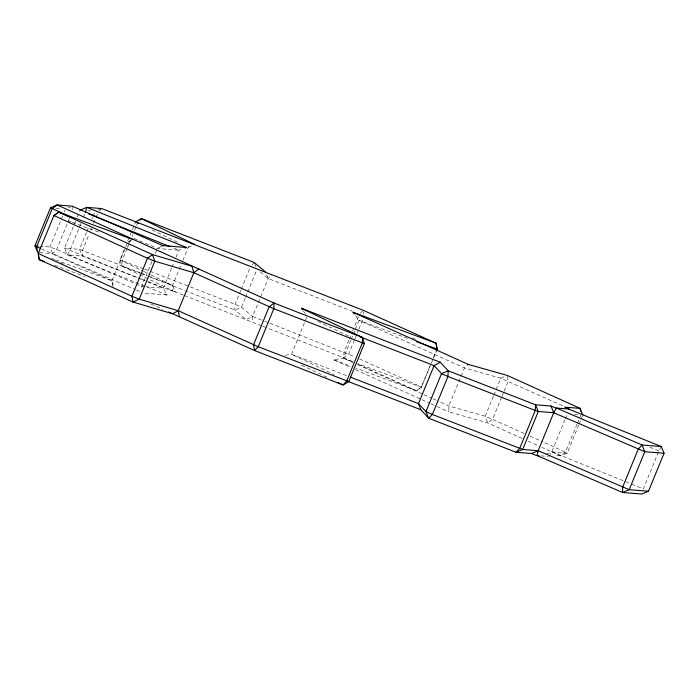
<?xml version="1.0" encoding="UTF-8"?>
<svg xmlns="http://www.w3.org/2000/svg" width="699" height="699" viewBox="0 0 699 699"><rect width="100%" height="100%" fill="white"/><g stroke="black" fill="none" stroke-linecap="round" stroke-linejoin="round"><path stroke-width="0.52" stroke-dasharray="3.5 2.62" d="M522.179 438.465L487.684 422.869L448.854 411.894L448.872 405.953L464.451 367.962L466.574 366.014M148.039 281.636L172.33 291.081L172.592 285.41L178.743 270.417M261.496 325.769L252.356 322.213L252.619 316.542L257.948 303.541M62.648 215.956L49.935 246.948L52.678 253.658L135.44 289.622M64.282 211.963L65.103 209.962M69.393 218.534L56.689 249.526L52.678 253.658L37.694 252.444M75.597 221.137L64.526 248.128L67.279 254.838L167.096 295.004L163.339 288.215L146.248 281.33M77.24 217.136L80.105 210.146M80.901 223.593L69.83 250.583L67.279 254.838L82.255 256.044L139.949 278.49M83.356 217.599L84.998 213.597M86.484 232.348L79.511 249.342L82.255 256.044L82.517 250.373L89.07 234.375M86.894 231.343L88.528 227.35M91.814 219.346L92.635 217.354M93.046 216.349L94.68 212.356M90.713 230.382L91.534 228.381M93.587 223.383L95.632 218.385M96.043 217.38L97.685 213.387M124.073 249.91L119.975 259.906L121.914 266.101L175.222 291.937L172.592 285.41L151.15 275.022M127.76 240.91L135.554 221.915M112.976 286.494L111.919 280.71L125.444 247.726M125.855 246.721L127.498 242.728M127.078 248.425L122.159 260.421L121.914 266.101L140.228 273.222M127.489 247.429L129.132 243.427M129.542 242.431L130.363 240.43M131.997 236.428L132.819 234.427M134.461 230.434L136.104 226.432M136.515 225.436L137.738 222.431M151.936 261.47L141.687 286.459L142.177 288.346M155.213 253.475L157.266 248.477L160.787 246.686M171.543 268.215L163.339 288.215L146.021 286.808M171.954 267.219L173.999 262.221M176.052 257.223L178.918 250.225L182.64 248.905M179.154 269.412L181.198 264.414M182.841 260.421L188.171 247.42L191.806 243.602M240.814 290.33L235.074 304.327L234.829 310.007L246.092 319.504L252.619 316.542L263.785 320.885M241.225 289.325L250.242 267.333M245.183 298.158L241.496 307.158L234.829 310.007L186.004 291.02M245.594 297.162L247.236 293.161M247.647 292.165L256.664 270.172M258.359 302.545L268.198 278.552L271.832 274.733M306.739 317.259L291.57 354.244L284.843 355.302M348.897 340.081L343.969 352.078L343.716 357.748L352.584 361.759M349.299 339.076L350.942 335.083M352.584 331.081L358.736 316.088M350.828 340.273L343.454 358.272L333.563 359.758L350.461 367.394M351.239 339.277L352.881 335.275M353.292 334.279L354.926 330.278M355.337 329.281L359.033 320.282L355.415 315.441M354.41 340.037L348.67 354.035L343.716 357.748L267.586 328.137M354.812 339.041L356.866 334.043M357.276 333.047L358.508 330.042M358.919 329.046L364.249 316.053M429.894 366.302L421.279 387.298L416.648 390.741L355.861 368.067M433.581 357.311L435.634 352.305M431.03 364.03L421.279 387.298L357.6 363.55M431.44 363.034L433.083 359.033M433.494 358.037L436.359 351.038M493.45 396.237L485.246 416.228L487.684 422.869L492.638 419.155L501.655 397.163M493.861 395.232L500.825 378.238L506.259 375.791M502.065 396.158L503.708 392.165M504.119 391.16L508.217 381.165L507.159 375.389M549.056 456.499L551.791 451.816L564.906 419.828M565.316 418.823L567.37 413.825M577.042 424.144L565.561 452.139L560.615 455.853L554.429 455.355M577.453 423.148L580.729 415.154M578.737 425.071L567.256 453.066L560.615 455.853L541.891 447.386M579.139 424.075L582.424 416.08M661.306 446.556L658.956 450.89L643.377 488.872L631.293 483.988M99.546 210.853L101.005 209.333M360.282 313.327L363.192 310.269M252.112 264.807L254.305 262.518M128.319 242.107L130.8 240.246M128.459 242.221L131.325 240.709M188.171 247.42L191.902 245.733M68.362 207.769L70.258 206.974M97.939 210.154L100.787 208.966M546.094 454.201L551.791 451.816L567.256 453.066L543.883 442.327M144.938 286.721L141.687 286.459L56.689 249.526L49.935 246.948L40.297 246.17M167.096 295.004L143.417 293.091L143.295 292.628M55.885 208.18L61.232 208.617M87.602 210.749L91.884 211.089M36.016 245.821L39.231 246.083M574.587 414.411L577.68 414.664M541.017 455.853L548.051 456.421M68.205 220.814L71.272 221.95M72.294 222.326L100.918 232.907M51.604 258.42L54.671 259.556M55.693 259.932L111.919 280.71L113.509 286.258M54.531 265.288L85.173 276.612M407.552 338.377L359.033 320.282L464.451 367.962L500.825 378.238L563.403 406.128M352.549 361.663L343.454 358.272L353.397 362.772M333.563 359.758L350.793 366.18M260.255 271.85L268.198 278.552L352.445 311.326M143.522 268.731L119.975 259.906L142.386 270.766M144.544 269.124L235.074 304.327L241.496 307.158L252.619 316.542M140.202 272.811L79.511 249.342L64.526 248.128L145.243 280.928M141.215 273.204L147.288 275.572M148.302 275.965L172.592 285.41M264.799 321.278L268.853 322.859M269.875 323.253L354.576 356.708M141.242 273.615L146.327 275.589M150.399 277.171L184.982 290.627M183.321 295.092L170.643 290.155L172.33 291.081M184.335 295.485L252.356 322.213M140.962 278.884L147.035 281.243M262.509 326.162L266.572 327.744M346.416 375.564L291.57 354.244L334.218 374.638M173.894 248.206L178.918 250.225L157.266 248.477L133.264 238.044M649.895 447.22L660.651 451.676M551.791 451.816L630.288 483.577M136.436 290.059L140.429 291.789M412.541 337.897L415.494 339.233M359.504 358.937L421.602 387.028L416.648 390.741L357.512 363.996M524.171 433.415L485.246 416.228L448.872 405.953L439.916 401.899M530.087 436.089L542.896 441.882M528.095 441.139L537.95 445.604M357.372 364.572L423.009 394.253M424.005 394.708L431.965 398.308M432.952 398.753L438.92 401.453M355.433 369.64L421.025 399.312M422.021 399.758L429.972 403.358M430.96 403.804L435.931 406.058M436.927 406.503L448.854 411.894M41.591 248.905L111.919 280.71M60.481 262.745L63.452 264.091M150.975 304.004L162.718 309.316M317.818 321.357L350.767 337.119M301.68 365.166L329.255 378.36M152.12 229.945L177.45 242.23M143.356 271.238L150.18 274.55M303.436 311.038L305.332 313.702M254.698 263.471L256.28 267.271M266.695 274.821L268.198 278.552M363.541 312.191L363.891 314.122M72.154 206.17L72.242 210.46"/><path stroke-width="1.05" d="M661.306 446.556L642.04 445.001L556.465 408.041L553.739 412.725L538.16 450.715L536.989 455.521L622.564 492.48L641.831 494.036L648.471 491.248L664.05 453.267L661.306 446.556L568.532 409.02M85.409 212.601L86.746 207.35L101.731 208.564L363.192 310.269L436.124 343.253L437.181 349.037L436.359 351.038M168.599 311.972L254.593 350.548L343.043 384.948L348.766 381.593L364.345 343.611L362.519 337.468L274.069 303.06L57.169 204.964L52.224 208.678L36.645 246.668L37.694 252.444L34.95 245.733L50.529 207.752L57.169 204.964L72.154 206.17L162.893 245.602L186.572 247.516L185.034 248.066M133.247 239.696L58.69 212.147L53.893 215.528L38.157 253.851L39.214 259.626L132.976 302.038L172.513 313.746L178.262 310.714L193.841 272.732L198.787 269.019M364.345 343.611L273.807 308.74L193.841 272.732L154.802 261.173L147.498 258.272L53.893 215.528M139.931 220.141L141.39 218.621L254.305 262.518L265.568 272.025M467.544 365.131L468.321 364.415L507.159 375.389L580.083 408.373L582.835 415.075M416.648 341.767L437.181 349.037M53.736 215.86L58.69 212.147L152.452 254.558L191.989 266.267L193.841 272.732M580.616 411.257L580.083 408.373L564.617 407.124L569.318 409.081L555.688 407.98L550.987 406.014L535.521 404.765L448.199 370.802L440.283 362.239L434.096 365.612L418.518 403.603L420.807 409.728L428.732 418.282L516.054 452.253L531.52 453.502L536.212 455.46L538.999 455.687M161.757 246.188L162.893 245.602M80.105 210.146L86.746 207.35L186.572 247.516M531.52 453.502L538.16 450.715L629.205 489.693L648.471 491.248M664.05 453.267L644.784 451.703L553.739 412.725L538.274 411.475L535.268 410.444L447.945 376.473L441.515 373.633L434.096 365.612L359.959 336.787M538.16 450.715L522.695 449.466L432.366 414.463L425.936 411.615L418.518 403.603L350.47 377.145M348.766 381.593L258.228 346.73L178.262 310.714L139.223 299.155L131.919 296.254L38.314 253.51L39.214 259.626L44.317 261.513M354.244 313.886L353.039 312.27L436.124 343.253L436.858 349.308M302.606 309.875L301.452 308.268L440.283 362.239M347.849 381.357L420.807 409.728M88.424 213.815L169.866 246.581M353.039 312.27L468.321 364.415M71.036 217.188L50.529 207.752M40.603 248.46L34.95 245.733M301.452 308.268L362.519 337.468L362.257 343.148L346.678 381.13L343.043 384.948L338.115 382.598M194.698 244.458L141.39 218.621L135.554 221.915L138.472 223.331M550.987 406.014L553.739 412.725M178.262 310.714L179.311 316.498M622.643 487.194L622.564 492.48L629.205 489.693L644.784 451.703L642.04 445.001L638.222 449.212L622.643 487.194M274.069 303.06L273.807 308.74L258.228 346.73L254.593 350.548L253.536 344.764L269.115 306.782L274.069 303.06M448.199 370.802L447.945 376.473L432.366 414.463L428.732 418.282L425.936 411.615L441.515 373.633L448.199 370.802M535.521 404.765L535.268 410.444L519.689 448.426L516.054 452.253L522.695 449.466L538.274 411.475L535.521 404.765M147.498 258.272L131.919 296.254L132.976 302.038L139.223 299.155L154.802 261.173L152.452 254.558L147.498 258.272"/></g></svg>
